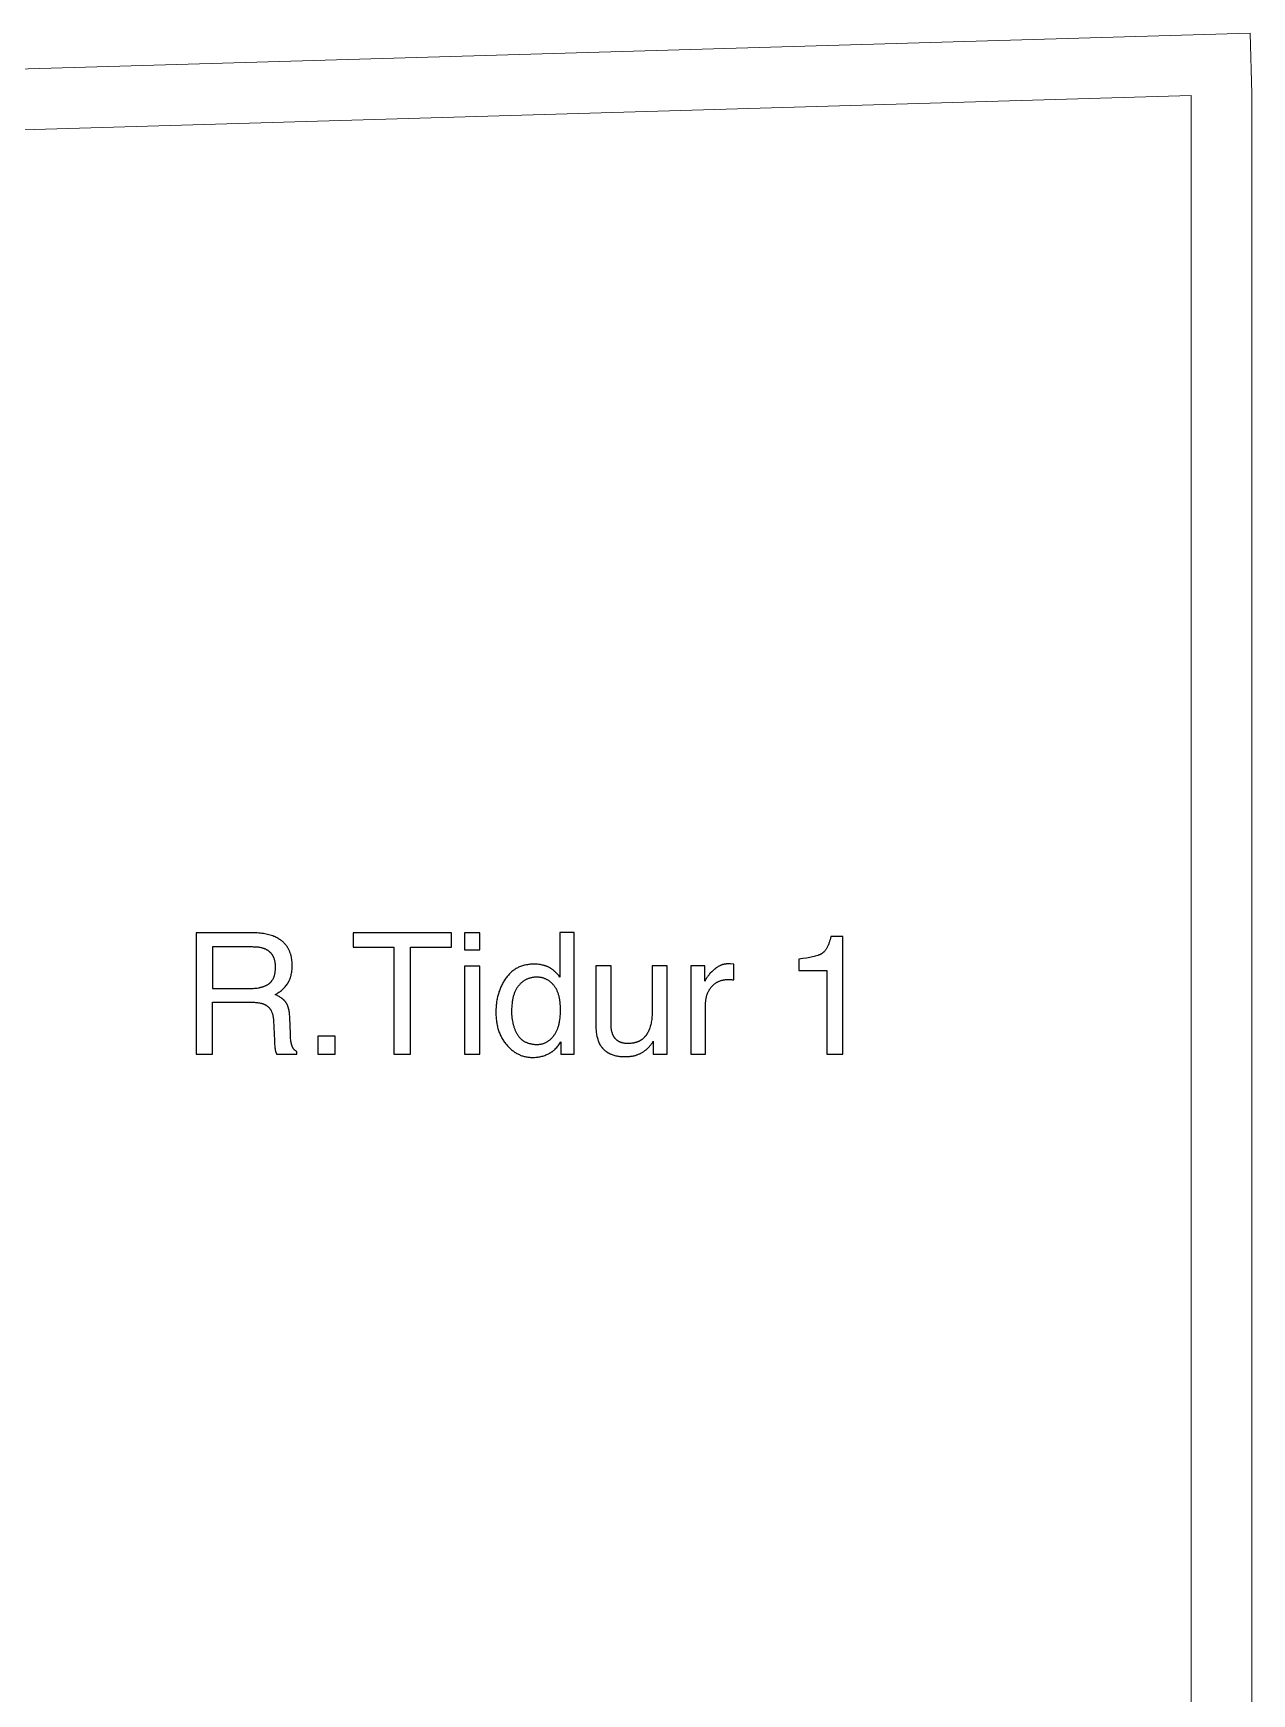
# Model space of a CAD drawing. Header units: metres. Extents: x 0 to 2861, y -1 to 1496.
# Drawn here: x 12.699 to 15.711, y 29.526 to 33.628 of the extents above; entities that cross this region are included whole.
import ezdxf

# ---------------------------------------------------------------- set-up
doc = ezdxf.new("R2010")
doc.units = ezdxf.units.M
doc.layers.add('ARS_DINDING', color=1, linetype='Continuous', lineweight=15)
doc.layers.add('Default', color=18, linetype='Continuous')

msp = doc.modelspace()

# ---------------------------------------------------------------- linework, layer by layer
at = {"layer": 'ARS_DINDING', "color": 251}
for points in [[(15.7113, 33.4785), (15.707, 33.6285), (0.0113, 33.1709)], [(15.7113, 33.4785), (15.7113, 28.9715)], [(12.1113, 33.3736), (15.5613, 33.4742)], [(15.5613, 26.4715), (15.5613, 33.4742)]]:
    msp.add_lwpolyline(points, dxfattribs=at)
at = {"layer": 'Default'}
for points in [[(13.2402, 31.4058), (13.1013, 31.4058)], [(13.1013, 31.4058), (13.1013, 31.1058)], [(13.2967, 31.2532), (13.2992, 31.2546), (13.3016, 31.2559), (13.3039, 31.2574), (13.3062, 31.2589), (13.3084, 31.2604), (13.3105, 31.262), (13.3125, 31.2636), (13.3145, 31.2653), (13.3164, 31.2671), (13.3183, 31.2689), (13.32, 31.2707), (13.3217, 31.2726), (13.3234, 31.2746), (13.3249, 31.2766), (13.3264, 31.2787), (13.3279, 31.2808), (13.3286, 31.2819), (13.3292, 31.283), (13.3299, 31.2841), (13.3305, 31.2852), (13.3311, 31.2864), (13.3317, 31.2876), (13.3322, 31.2888), (13.3327, 31.29), (13.3332, 31.2912), (13.3337, 31.2925), (13.3342, 31.2937), (13.3347, 31.295), (13.3351, 31.2964), (13.3355, 31.2977), (13.3359, 31.299), (13.3362, 31.3004), (13.3366, 31.3018), (13.3369, 31.3032), (13.3374, 31.3061), (13.3379, 31.309), (13.3383, 31.312), (13.3386, 31.3151), (13.3388, 31.3183), (13.339, 31.3216), (13.339, 31.3249), (13.339, 31.3281), (13.3388, 31.3312), (13.3386, 31.3343), (13.3383, 31.3373), (13.338, 31.3403), (13.3375, 31.3431), (13.337, 31.346), (13.3364, 31.3487), (13.3357, 31.3514), (13.3353, 31.3527), (13.3349, 31.354), (13.3344, 31.3553), (13.334, 31.3566), (13.3335, 31.3579), (13.3331, 31.3591), (13.3325, 31.3603), (13.332, 31.3615), (13.3315, 31.3627), (13.3309, 31.3639), (13.3303, 31.3651), (13.3297, 31.3662), (13.3291, 31.3673), (13.3284, 31.3685), (13.3278, 31.3696), (13.3271, 31.3706), (13.3264, 31.3717), (13.3256, 31.3728), (13.3249, 31.3738), (13.3241, 31.3748), (13.3233, 31.3758), (13.3225, 31.3768), (13.3216, 31.3778), (13.3208, 31.3787), (13.3199, 31.3797), (13.319, 31.3806), (13.3181, 31.3815), (13.3172, 31.3824), (13.3162, 31.3833), (13.3152, 31.3841), (13.3142, 31.385), (13.3132, 31.3858), (13.3122, 31.3866), (13.3111, 31.3874), (13.31, 31.3882), (13.3089, 31.389), (13.3078, 31.3897), (13.3066, 31.3905), (13.3055, 31.3912), (13.3043, 31.3919), (13.3018, 31.3932), (13.2993, 31.3945), (13.2967, 31.3958), (13.2953, 31.3964), (13.2939, 31.397), (13.291, 31.3981), (13.288, 31.3992), (13.2848, 31.4002), (13.2816, 31.4011), (13.2783, 31.4019), (13.2749, 31.4026), (13.2715, 31.4033), (13.2679, 31.4039), (13.2642, 31.4044), (13.2604, 31.4048), (13.2566, 31.4052), (13.2526, 31.4054), (13.2485, 31.4056), (13.2444, 31.4057), (13.2402, 31.4058)], [(13.7329, 31.4058), (13.4895, 31.4058)], [(13.4895, 31.4058), (13.4895, 31.37)], [(13.7329, 31.37), (13.7329, 31.4058)], [(13.7652, 31.4058), (13.7652, 31.3641)], [(13.8026, 31.4058), (13.7652, 31.4058)], [(13.8026, 31.3641), (13.8026, 31.4058)], [(14.0364, 31.4068), (14.0011, 31.4068)], [(14.0011, 31.4068), (14.0011, 31.2963)], [(14.0364, 31.1058), (14.0364, 31.4068)], [(14.6709, 31.397), (14.6699, 31.3929), (14.6689, 31.3889), (14.6677, 31.3852), (14.6665, 31.3816), (14.6659, 31.3799), (14.6653, 31.3782), (14.6646, 31.3766), (14.664, 31.3751), (14.6633, 31.3736), (14.6626, 31.3721), (14.6619, 31.3707), (14.6612, 31.3693), (14.6604, 31.368), (14.6597, 31.3667), (14.6589, 31.3655), (14.6581, 31.3643), (14.6573, 31.3632), (14.6565, 31.3621), (14.6557, 31.3611), (14.6548, 31.3601), (14.6539, 31.3592), (14.6535, 31.3587), (14.6531, 31.3583), (14.6526, 31.3579), (14.6522, 31.3575), (14.6517, 31.3571), (14.6512, 31.3567), (14.6508, 31.3563), (14.6503, 31.3559), (14.6498, 31.3556), (14.6494, 31.3552), (14.6489, 31.3549), (14.6484, 31.3546), (14.6479, 31.3543), (14.6474, 31.354), (14.6464, 31.3534), (14.6454, 31.3529), (14.6443, 31.3524), (14.6431, 31.3518), (14.6419, 31.3513), (14.6407, 31.3508), (14.6394, 31.3503), (14.6381, 31.3498), (14.6353, 31.3488), (14.6323, 31.3479), (14.6291, 31.3471), (14.6257, 31.3462), (14.6221, 31.3454), (14.6184, 31.3447), (14.6144, 31.344), (14.6103, 31.3433), (14.6015, 31.3421), (14.5919, 31.341)], [(14.6999, 31.397), (14.6709, 31.397)], [(14.6999, 31.1058), (14.6999, 31.397)], [(13.2412, 31.3709), (13.1419, 31.3709)], [(13.1419, 31.3709), (13.1419, 31.2683)], [(13.2359, 31.2683), (13.2394, 31.2684), (13.2428, 31.2685), (13.2462, 31.2687), (13.2494, 31.2691), (13.2526, 31.2695), (13.2556, 31.2699), (13.2571, 31.2702), (13.2586, 31.2705), (13.26, 31.2709), (13.2615, 31.2712), (13.2629, 31.2716), (13.2643, 31.272), (13.2656, 31.2724), (13.2669, 31.2728), (13.2682, 31.2733), (13.2695, 31.2737), (13.2708, 31.2742), (13.272, 31.2748), (13.2732, 31.2753), (13.2744, 31.2759), (13.2756, 31.2765), (13.2768, 31.2771), (13.2779, 31.2777), (13.279, 31.2784), (13.2801, 31.2791), (13.2811, 31.2798), (13.2816, 31.2801), (13.2821, 31.2805), (13.2826, 31.2809), (13.2831, 31.2813), (13.2836, 31.2817), (13.2841, 31.2821), (13.2845, 31.2825), (13.285, 31.2829), (13.2855, 31.2834), (13.2859, 31.2838), (13.2863, 31.2843), (13.2868, 31.2847), (13.2872, 31.2852), (13.2876, 31.2857), (13.288, 31.2861), (13.2884, 31.2866), (13.2888, 31.2871), (13.2891, 31.2877), (13.2895, 31.2882), (13.2899, 31.2887), (13.2902, 31.2893), (13.2906, 31.2898), (13.2909, 31.2904), (13.2912, 31.2909), (13.2919, 31.2921), (13.2925, 31.2933), (13.293, 31.2945), (13.2936, 31.2958), (13.2941, 31.2971), (13.2946, 31.2985), (13.295, 31.2998), (13.2954, 31.3013), (13.2958, 31.3027), (13.2961, 31.3042), (13.2964, 31.3057), (13.2967, 31.3073), (13.297, 31.3089), (13.2972, 31.3105), (13.2973, 31.3122), (13.2975, 31.3139), (13.2976, 31.3156), (13.2977, 31.3174), (13.2977, 31.3192), (13.2977, 31.321), (13.2977, 31.323), (13.2977, 31.325), (13.2975, 31.3269), (13.2974, 31.3287), (13.2972, 31.3306), (13.2969, 31.3323), (13.2966, 31.3341), (13.2963, 31.3358), (13.2959, 31.3374), (13.2955, 31.3391), (13.295, 31.3407), (13.2945, 31.3422), (13.2942, 31.343), (13.2939, 31.3437), (13.2936, 31.3444), (13.2933, 31.3452), (13.293, 31.3459), (13.2926, 31.3466), (13.2923, 31.3473), (13.2919, 31.348), (13.2916, 31.3487), (13.2912, 31.3493), (13.2908, 31.35), (13.2904, 31.3506), (13.29, 31.3513), (13.2895, 31.3519), (13.2891, 31.3525), (13.2887, 31.3531), (13.2882, 31.3537), (13.2877, 31.3543), (13.2872, 31.3549), (13.2867, 31.3555), (13.2862, 31.356), (13.2857, 31.3566), (13.2852, 31.3571), (13.2847, 31.3576), (13.2841, 31.3582), (13.2835, 31.3587), (13.283, 31.3592), (13.2824, 31.3596), (13.2818, 31.3601), (13.2812, 31.3606), (13.2806, 31.3611), (13.2799, 31.3615), (13.2793, 31.3619), (13.2786, 31.3624), (13.278, 31.3628), (13.2773, 31.3632), (13.2766, 31.3636), (13.2759, 31.364), (13.2745, 31.3647), (13.2737, 31.3651), (13.2729, 31.3655), (13.2721, 31.3658), (13.2712, 31.3662), (13.2704, 31.3665), (13.2695, 31.3668), (13.2686, 31.3671), (13.2677, 31.3674), (13.2659, 31.368), (13.2639, 31.3685), (13.262, 31.3689), (13.2599, 31.3693), (13.2578, 31.3697), (13.2556, 31.37), (13.2534, 31.3703), (13.2511, 31.3705), (13.2487, 31.3706), (13.2463, 31.3708), (13.2437, 31.3708), (13.2412, 31.3709)], [(13.4895, 31.37), (13.5906, 31.37)], [(13.5906, 31.37), (13.5906, 31.1058)], [(13.6319, 31.1058), (13.6319, 31.37)], [(13.6319, 31.37), (13.7329, 31.37)], [(13.7652, 31.3641), (13.8026, 31.3641)], [(13.7652, 31.3235), (13.7652, 31.1058)], [(13.8026, 31.3235), (13.7652, 31.3235)], [(13.8026, 31.1058), (13.8026, 31.3235)], [(13.9368, 31.3284), (13.9339, 31.3283), (13.9312, 31.3282), (13.9284, 31.3281), (13.9257, 31.3278), (13.9231, 31.3275), (13.9205, 31.3271), (13.9179, 31.3267), (13.9154, 31.3262), (13.9129, 31.3256), (13.9105, 31.325), (13.9081, 31.3242), (13.9057, 31.3235), (13.9034, 31.3226), (13.9011, 31.3217), (13.8988, 31.3207), (13.8966, 31.3196), (13.8945, 31.3185), (13.8924, 31.3173), (13.8903, 31.316), (13.8883, 31.3147), (13.8863, 31.3133), (13.8843, 31.3118), (13.8824, 31.3103), (13.8805, 31.3087), (13.8787, 31.307), (13.8769, 31.3053), (13.8751, 31.3034), (13.8734, 31.3016), (13.8718, 31.2996), (13.8701, 31.2976), (13.8686, 31.2955), (13.867, 31.2934), (13.8655, 31.2912), (13.8641, 31.2889), (13.8626, 31.2867), (13.8613, 31.2844), (13.86, 31.2821), (13.8587, 31.2798), (13.8575, 31.2774), (13.8563, 31.275), (13.8552, 31.2726), (13.8541, 31.2702), (13.8531, 31.2678), (13.8521, 31.2653), (13.8512, 31.2628), (13.8503, 31.2603), (13.8495, 31.2577), (13.8487, 31.2551), (13.848, 31.2525), (13.8473, 31.2499), (13.8466, 31.2473), (13.846, 31.2446), (13.8455, 31.2419), (13.845, 31.2392), (13.8445, 31.2364), (13.8441, 31.2336), (13.8438, 31.2308), (13.8435, 31.228), (13.843, 31.2223), (13.8427, 31.2165), (13.8426, 31.2105), (13.8427, 31.2042), (13.8428, 31.2012), (13.843, 31.1981), (13.8433, 31.1951), (13.8435, 31.1921), (13.8439, 31.1892), (13.8443, 31.1863), (13.8447, 31.1834), (13.8452, 31.1806), (13.8458, 31.1778), (13.8464, 31.1751), (13.847, 31.1724), (13.8477, 31.1698), (13.8485, 31.1671), (13.8493, 31.1646), (13.8502, 31.162), (13.8511, 31.1595), (13.852, 31.1571), (13.8531, 31.1547), (13.8541, 31.1523), (13.8553, 31.1499), (13.8564, 31.1477), (13.8577, 31.1454), (13.8589, 31.1432), (13.8603, 31.141), (13.8617, 31.1389), (13.8631, 31.1368), (13.8646, 31.1347), (13.8661, 31.1327), (13.8677, 31.1307), (13.8694, 31.1288), (13.871, 31.1269), (13.8727, 31.125), (13.8745, 31.1233), (13.8762, 31.1216), (13.878, 31.1199), (13.8797, 31.1183), (13.8815, 31.1168), (13.8833, 31.1153), (13.8852, 31.1139), (13.887, 31.1125), (13.8889, 31.1113), (13.8908, 31.11), (13.8927, 31.1089), (13.8946, 31.1077), (13.8966, 31.1067), (13.8986, 31.1057), (13.9006, 31.1048), (13.9026, 31.1039), (13.9046, 31.1031), (13.9066, 31.1023), (13.9087, 31.1017), (13.9108, 31.101), (13.9129, 31.1005), (13.915, 31.0999), (13.9171, 31.0995), (13.9193, 31.0991), (13.9215, 31.0988), (13.9237, 31.0985), (13.9259, 31.0983), (13.9281, 31.0981), (13.9304, 31.0981), (13.9327, 31.098), (13.9355, 31.0981), (13.9383, 31.0982), (13.941, 31.0983), (13.9437, 31.0986), (13.9463, 31.0989), (13.949, 31.0993), (13.9515, 31.0997), (13.9541, 31.1003), (13.9566, 31.1009), (13.959, 31.1015), (13.9614, 31.1023), (13.9638, 31.1031), (13.9661, 31.104), (13.9684, 31.1049), (13.9707, 31.1059), (13.9729, 31.107), (13.974, 31.1076), (13.9751, 31.1082), (13.9762, 31.1088), (13.9772, 31.1094), (13.9783, 31.1101), (13.9793, 31.1108), (13.9804, 31.1115), (13.9814, 31.1122), (13.9824, 31.1129), (13.9834, 31.1137), (13.9844, 31.1145), (13.9854, 31.1153), (13.9864, 31.1162), (13.9874, 31.117), (13.9893, 31.1188), (13.9912, 31.1207), (13.993, 31.1226), (13.9948, 31.1247), (13.9966, 31.1268), (13.9983, 31.129), (14, 31.1313), (14.0017, 31.1337), (14.0033, 31.1362)], [(14.0011, 31.2963), (13.998, 31.3), (13.995, 31.3034), (13.9921, 31.3065), (13.9907, 31.308), (13.9893, 31.3093), (13.9879, 31.3106), (13.9865, 31.3119), (13.9852, 31.313), (13.9839, 31.3141), (13.9826, 31.3151), (13.9813, 31.3161), (13.9801, 31.317), (13.9788, 31.3178), (13.9778, 31.3184), (13.9767, 31.319), (13.9756, 31.3197), (13.9745, 31.3203), (13.9733, 31.3208), (13.9722, 31.3214), (13.971, 31.3219), (13.9698, 31.3224), (13.9686, 31.3229), (13.9674, 31.3234), (13.9662, 31.3238), (13.965, 31.3242), (13.9637, 31.3246), (13.9624, 31.325), (13.9611, 31.3254), (13.9598, 31.3257), (13.9572, 31.3263), (13.9544, 31.3269), (13.9517, 31.3273), (13.9488, 31.3277), (13.9459, 31.328), (13.9429, 31.3282), (13.9399, 31.3283), (13.9368, 31.3284)], [(14.1275, 31.3245), (14.0899, 31.3245)], [(14.0899, 31.3245), (14.0899, 31.1758)], [(14.1275, 31.1793), (14.1275, 31.3245)], [(14.266, 31.3245), (14.2292, 31.3245)], [(14.2292, 31.3245), (14.2292, 31.2171)], [(14.266, 31.1058), (14.266, 31.3245)], [(14.3593, 31.3245), (14.3244, 31.3245)], [(14.3244, 31.3245), (14.3244, 31.1058)], [(14.4308, 31.3284), (14.4224, 31.3292), (14.4203, 31.3294), (14.4195, 31.3294), (14.4192, 31.3294), (14.4189, 31.3294), (14.4176, 31.3294), (14.4162, 31.3293), (14.4149, 31.3293), (14.4135, 31.3292), (14.4122, 31.329), (14.4109, 31.3288), (14.4096, 31.3286), (14.4083, 31.3284), (14.407, 31.3282), (14.4058, 31.3279), (14.4045, 31.3275), (14.4032, 31.3272), (14.402, 31.3268), (14.4008, 31.3264), (14.3996, 31.3259), (14.3983, 31.3254), (14.3971, 31.3249), (14.3959, 31.3244), (14.3948, 31.3238), (14.3936, 31.3232), (14.3924, 31.3226), (14.3913, 31.3219), (14.3901, 31.3212), (14.389, 31.3205), (14.3879, 31.3197), (14.3868, 31.319), (14.3857, 31.3181), (14.3846, 31.3173), (14.3835, 31.3164), (14.3824, 31.3155), (14.3814, 31.3145), (14.3803, 31.3136), (14.3763, 31.3097), (14.3727, 31.306), (14.3711, 31.3042), (14.3695, 31.3024), (14.3681, 31.3006), (14.3667, 31.2989), (14.3654, 31.2973), (14.3643, 31.2957), (14.3632, 31.2941), (14.3622, 31.2925), (14.3618, 31.2918), (14.3613, 31.291), (14.3609, 31.2903), (14.3606, 31.2896), (14.3602, 31.2888), (14.3599, 31.2881), (14.3596, 31.2874), (14.3593, 31.2867)], [(14.3593, 31.2867), (14.3593, 31.3245)], [(14.4308, 31.2896), (14.4308, 31.3284)], [(14.5919, 31.341), (14.5919, 31.3129)], [(14.5919, 31.3129), (14.6607, 31.3129)], [(14.6607, 31.3129), (14.6607, 31.1058)], [(13.1419, 31.2683), (13.2359, 31.2683)], [(14.3611, 31.2316), (14.3611, 31.233), (14.3612, 31.2345), (14.3613, 31.2359), (14.3614, 31.2373), (14.3615, 31.2387), (14.3616, 31.2401), (14.3618, 31.2415), (14.3621, 31.2429), (14.3623, 31.2442), (14.3626, 31.2456), (14.3629, 31.2469), (14.3632, 31.2483), (14.3636, 31.2496), (14.364, 31.2509), (14.3644, 31.2522), (14.3648, 31.2535), (14.3653, 31.2548), (14.3658, 31.2561), (14.3664, 31.2573), (14.3669, 31.2586), (14.3675, 31.2598), (14.3682, 31.261), (14.3688, 31.2623), (14.3695, 31.2635), (14.3702, 31.2647), (14.371, 31.2658), (14.3717, 31.267), (14.3725, 31.2682), (14.3734, 31.2693), (14.3742, 31.2705), (14.3751, 31.2716), (14.376, 31.2727), (14.377, 31.2738), (14.3779, 31.2749), (14.3789, 31.2759), (14.38, 31.2769), (14.381, 31.2779), (14.3821, 31.2788), (14.3832, 31.2797), (14.3843, 31.2805), (14.3854, 31.2814), (14.3866, 31.2822), (14.3878, 31.2829), (14.389, 31.2836), (14.3903, 31.2843), (14.3915, 31.2849), (14.3928, 31.2856), (14.3942, 31.2861), (14.3955, 31.2867), (14.3969, 31.2872), (14.3983, 31.2877), (14.3997, 31.2881), (14.4011, 31.2885), (14.4026, 31.2889), (14.4041, 31.2892), (14.4056, 31.2895), (14.4072, 31.2897), (14.4088, 31.29), (14.4103, 31.2902), (14.412, 31.2903), (14.4136, 31.2904), (14.4153, 31.2905), (14.417, 31.2906), (14.4187, 31.2906), (14.4219, 31.2905), (14.4233, 31.2905), (14.4247, 31.2904), (14.4261, 31.2903), (14.4276, 31.2901), (14.4292, 31.2899), (14.4308, 31.2896)], [(13.1419, 31.1058), (13.1419, 31.2344)], [(13.1419, 31.2344), (13.2344, 31.2344)], [(13.2344, 31.2344), (13.2405, 31.2344), (13.2461, 31.2341), (13.2487, 31.2339), (13.2513, 31.2337), (13.2537, 31.2334), (13.256, 31.2331), (13.2583, 31.2327), (13.2604, 31.2323), (13.2624, 31.2318), (13.2643, 31.2313), (13.2653, 31.2311), (13.2662, 31.2308), (13.267, 31.2305), (13.2679, 31.2302), (13.2687, 31.2299), (13.2695, 31.2296), (13.2703, 31.2293), (13.271, 31.2289), (13.2716, 31.2286), (13.2723, 31.2283), (13.2729, 31.2279), (13.2735, 31.2276), (13.2741, 31.2272), (13.2747, 31.2269), (13.2752, 31.2265), (13.2758, 31.2261), (13.2764, 31.2257), (13.2769, 31.2253), (13.2775, 31.2249), (13.278, 31.2245), (13.2785, 31.2241), (13.279, 31.2236), (13.2795, 31.2232), (13.28, 31.2227), (13.2805, 31.2222), (13.281, 31.2218), (13.2814, 31.2213), (13.2819, 31.2208), (13.2824, 31.2203), (13.2828, 31.2198), (13.2832, 31.2192), (13.2836, 31.2187), (13.2841, 31.2181), (13.2845, 31.2176), (13.2848, 31.217), (13.2852, 31.2165), (13.2856, 31.2159), (13.286, 31.2153), (13.2863, 31.2147), (13.2867, 31.2141), (13.287, 31.2134), (13.2873, 31.2128), (13.288, 31.2115), (13.2885, 31.2102), (13.2891, 31.2088), (13.2896, 31.2074), (13.2901, 31.206), (13.2905, 31.2045), (13.2909, 31.203), (13.2913, 31.2014), (13.2916, 31.1999), (13.2919, 31.1982), (13.2922, 31.1966), (13.2924, 31.1949), (13.2926, 31.1931), (13.2927, 31.1913), (13.2928, 31.1895)], [(13.3331, 31.1967), (13.3329, 31.1999), (13.3327, 31.203), (13.3324, 31.206), (13.3321, 31.2088), (13.3317, 31.2116), (13.3312, 31.2142), (13.3307, 31.2168), (13.3301, 31.2192), (13.3298, 31.2203), (13.3294, 31.2215), (13.3291, 31.2226), (13.3287, 31.2237), (13.3284, 31.2247), (13.328, 31.2257), (13.3275, 31.2267), (13.3271, 31.2277), (13.3267, 31.2287), (13.3262, 31.2296), (13.3258, 31.2304), (13.3253, 31.2313), (13.3248, 31.2321), (13.3243, 31.2329), (13.3237, 31.2337), (13.3232, 31.2344), (13.3226, 31.2352), (13.322, 31.2359), (13.3214, 31.2366), (13.3208, 31.2373), (13.3202, 31.238), (13.3195, 31.2386), (13.3189, 31.2393), (13.3182, 31.24), (13.3175, 31.2406), (13.3168, 31.2413), (13.316, 31.2419), (13.3153, 31.2425), (13.3145, 31.2432), (13.3137, 31.2438), (13.3121, 31.245), (13.3104, 31.2461), (13.3087, 31.2472), (13.3069, 31.2483), (13.305, 31.2494), (13.303, 31.2504), (13.301, 31.2514), (13.2989, 31.2523), (13.2967, 31.2532)], [(14.3611, 31.1058), (14.3611, 31.2316)], [(13.2928, 31.1895), (13.2953, 31.1395)], [(13.3345, 31.1564), (13.3331, 31.1967)], [(14.2292, 31.2171), (14.2291, 31.2093), (14.2287, 31.2019), (14.2285, 31.1984), (14.2281, 31.195), (14.2278, 31.1916), (14.2273, 31.1884), (14.2268, 31.1853), (14.2262, 31.1823), (14.2256, 31.1795), (14.2249, 31.1767), (14.2242, 31.174), (14.2234, 31.1714), (14.223, 31.1702), (14.2226, 31.169), (14.2221, 31.1678), (14.2216, 31.1666), (14.2207, 31.1645), (14.2198, 31.1625), (14.2188, 31.1605), (14.2178, 31.1586), (14.2172, 31.1577), (14.2167, 31.1568), (14.2161, 31.1559), (14.2156, 31.155), (14.215, 31.1541), (14.2144, 31.1533), (14.2138, 31.1524), (14.2132, 31.1516), (14.2125, 31.1508), (14.2119, 31.1501), (14.2112, 31.1493), (14.2106, 31.1485), (14.2099, 31.1478), (14.2092, 31.1471), (14.2085, 31.1464), (14.2078, 31.1457), (14.2071, 31.1451), (14.2063, 31.1444), (14.2056, 31.1438), (14.2048, 31.1432), (14.204, 31.1426), (14.2032, 31.142), (14.2024, 31.1415), (14.2016, 31.1409), (14.2008, 31.1404), (14.2, 31.1399), (14.1991, 31.1394), (14.1983, 31.1389), (14.1974, 31.1384), (14.1965, 31.138), (14.1956, 31.1376), (14.1947, 31.1372), (14.1938, 31.1368), (14.1929, 31.1364), (14.1919, 31.136), (14.191, 31.1357), (14.19, 31.1354), (14.189, 31.135), (14.188, 31.1348), (14.187, 31.1345), (14.186, 31.1342), (14.185, 31.134), (14.1839, 31.1337), (14.1829, 31.1335), (14.1808, 31.1332), (14.1786, 31.1329), (14.1763, 31.1326), (14.1741, 31.1325), (14.1717, 31.1324), (14.1694, 31.1323), (14.1677, 31.1323), (14.1661, 31.1324), (14.1645, 31.1325), (14.1629, 31.1326), (14.1614, 31.1328), (14.1599, 31.133), (14.1585, 31.1333), (14.157, 31.1336), (14.1557, 31.1339), (14.1543, 31.1342), (14.153, 31.1346), (14.1517, 31.1351), (14.151, 31.1353), (14.1504, 31.1356), (14.1498, 31.1358), (14.1492, 31.1361), (14.1486, 31.1364), (14.148, 31.1366), (14.1474, 31.1369), (14.1468, 31.1372), (14.1463, 31.1375), (14.1457, 31.1379), (14.1452, 31.1382), (14.1446, 31.1385), (14.1441, 31.1389), (14.1436, 31.1392), (14.143, 31.1396), (14.1425, 31.14), (14.142, 31.1404), (14.1415, 31.1408), (14.1411, 31.1412), (14.1406, 31.1416), (14.1401, 31.142), (14.1397, 31.1425), (14.1392, 31.1429), (14.1388, 31.1434), (14.1383, 31.1438), (14.1379, 31.1443), (14.1375, 31.1448), (14.1371, 31.1453), (14.1367, 31.1458), (14.1363, 31.1463), (14.1359, 31.1468), (14.1355, 31.1473), (14.1352, 31.1479), (14.1348, 31.1484), (14.1344, 31.149), (14.1341, 31.1496), (14.1338, 31.1501), (14.1334, 31.1507), (14.1328, 31.1519), (14.1325, 31.1526), (14.1322, 31.1533), (14.1319, 31.154), (14.1316, 31.1547), (14.1313, 31.1554), (14.131, 31.1561), (14.1305, 31.1576), (14.13, 31.1592), (14.1296, 31.1608), (14.1292, 31.1624), (14.1288, 31.1641), (14.1285, 31.1658), (14.1282, 31.1676), (14.128, 31.1694), (14.1278, 31.1713), (14.1277, 31.1732), (14.1276, 31.1752), (14.1275, 31.1772), (14.1275, 31.1793)], [(13.3504, 31.1125), (13.3501, 31.1127), (13.3499, 31.1128), (13.3496, 31.1129), (13.3493, 31.1131), (13.349, 31.1132), (13.3487, 31.1134), (13.3484, 31.1135), (13.3482, 31.1137), (13.3479, 31.1139), (13.3476, 31.114), (13.3474, 31.1142), (13.3471, 31.1144), (13.3469, 31.1146), (13.3466, 31.1148), (13.3461, 31.1152), (13.3456, 31.1156), (13.3451, 31.1161), (13.3447, 31.1165), (13.3442, 31.117), (13.3437, 31.1175), (13.3433, 31.118), (13.3429, 31.1186), (13.3425, 31.1192), (13.3421, 31.1197), (13.3417, 31.1203), (13.3413, 31.121), (13.3409, 31.1216), (13.3406, 31.1223), (13.3402, 31.123), (13.3399, 31.1237), (13.3396, 31.1244), (13.3392, 31.1251), (13.3389, 31.1259), (13.3387, 31.1267), (13.3384, 31.1275), (13.3381, 31.1283), (13.3378, 31.1292), (13.3376, 31.13), (13.3371, 31.132), (13.3368, 31.1331), (13.3366, 31.1343), (13.3363, 31.1356), (13.3359, 31.1384), (13.3355, 31.1415), (13.3352, 31.1448), (13.3349, 31.1484), (13.3345, 31.1564)], [(13.4023, 31.1503), (13.4023, 31.1058)], [(13.445, 31.1503), (13.4023, 31.1503)], [(13.445, 31.1058), (13.445, 31.1503)], [(14.0899, 31.1758), (14.09, 31.1724), (14.0901, 31.169), (14.0902, 31.1657), (14.0905, 31.1625), (14.0908, 31.1594), (14.0912, 31.1564), (14.0917, 31.1535), (14.0922, 31.1507), (14.0928, 31.1479), (14.0935, 31.1452), (14.0943, 31.1427), (14.0947, 31.1414), (14.0951, 31.1402), (14.0955, 31.139), (14.096, 31.1378), (14.0965, 31.1366), (14.097, 31.1355), (14.0975, 31.1343), (14.098, 31.1332), (14.0985, 31.1322), (14.0991, 31.1311), (14.1002, 31.1292), (14.1008, 31.1282), (14.1013, 31.1273), (14.1019, 31.1264), (14.1025, 31.1255), (14.1032, 31.1246), (14.1038, 31.1238), (14.1045, 31.1229), (14.1051, 31.1221), (14.1058, 31.1213), (14.1065, 31.1205), (14.1072, 31.1197), (14.108, 31.1189), (14.1087, 31.1182), (14.1094, 31.1174), (14.1102, 31.1167), (14.111, 31.116), (14.1118, 31.1153), (14.1126, 31.1146), (14.1134, 31.114), (14.1143, 31.1133), (14.1151, 31.1127), (14.116, 31.1121), (14.1169, 31.1115), (14.1178, 31.1109), (14.1187, 31.1103), (14.1196, 31.1097), (14.1206, 31.1092), (14.1216, 31.1087), (14.1225, 31.1082), (14.1235, 31.1077), (14.1245, 31.1072), (14.1255, 31.1067), (14.1266, 31.1063), (14.1276, 31.1058), (14.1297, 31.105), (14.1319, 31.1043), (14.1342, 31.1036), (14.1365, 31.1029), (14.1389, 31.1023), (14.1413, 31.1018), (14.1438, 31.1014), (14.1463, 31.101), (14.1489, 31.1006), (14.1516, 31.1003), (14.1543, 31.1001), (14.1571, 31.1), (14.1599, 31.0999), (14.1628, 31.0999), (14.1647, 31.0999), (14.1665, 31.0999), (14.1684, 31.1), (14.1702, 31.1001), (14.172, 31.1003), (14.1738, 31.1005), (14.1755, 31.1007), (14.1773, 31.1009), (14.179, 31.1012), (14.1807, 31.1015), (14.1824, 31.1019), (14.1841, 31.1023), (14.1857, 31.1027), (14.1874, 31.1031), (14.189, 31.1036), (14.1906, 31.1041), (14.1922, 31.1047), (14.1938, 31.1053), (14.1953, 31.1059), (14.1968, 31.1066), (14.1984, 31.1072), (14.1999, 31.108), (14.2013, 31.1087), (14.2028, 31.1095), (14.2042, 31.1103), (14.2057, 31.1112), (14.2071, 31.1121), (14.2085, 31.113), (14.2099, 31.1139), (14.2112, 31.1149), (14.2126, 31.116), (14.2139, 31.117), (14.2152, 31.1181), (14.2165, 31.1192), (14.2177, 31.1204), (14.219, 31.1215), (14.2202, 31.1228), (14.2214, 31.124), (14.2225, 31.1253), (14.2236, 31.1266), (14.2247, 31.1279), (14.2258, 31.1293), (14.2268, 31.1306), (14.2279, 31.1321), (14.2288, 31.1335), (14.2298, 31.135), (14.2307, 31.1365), (14.2316, 31.138)], [(13.1013, 31.1058), (13.1419, 31.1058)], [(13.2953, 31.1395), (13.2957, 31.1314), (13.2962, 31.1248), (13.2965, 31.122), (13.2968, 31.1196), (13.297, 31.1175), (13.2972, 31.1166), (13.2973, 31.1158), (13.2977, 31.1143), (13.298, 31.1129), (13.2984, 31.1115), (13.2988, 31.1102), (13.299, 31.1096), (13.2992, 31.109), (13.2994, 31.1084), (13.2996, 31.1079), (13.2999, 31.1073), (13.3001, 31.1068), (13.3004, 31.1063), (13.3006, 31.1058)], [(13.3006, 31.1058), (13.3504, 31.1058)], [(13.3504, 31.1058), (13.3504, 31.1125)], [(13.4023, 31.1058), (13.445, 31.1058)], [(13.5906, 31.1058), (13.6319, 31.1058)], [(13.7652, 31.1058), (13.8026, 31.1058)], [(14.0033, 31.1362), (14.0033, 31.1058)], [(14.0033, 31.1058), (14.0364, 31.1058)], [(14.2316, 31.138), (14.2312, 31.1058)], [(14.2312, 31.1058), (14.266, 31.1058)], [(14.3244, 31.1058), (14.3611, 31.1058)], [(14.6607, 31.1058), (14.6999, 31.1058)]]:
    msp.add_lwpolyline(points, dxfattribs=at)
msp.add_lwpolyline([(13.8814, 31.2126), (13.8815, 31.2082), (13.8816, 31.204), (13.8819, 31.1998), (13.8823, 31.1957), (13.8829, 31.1918), (13.8835, 31.1879), (13.8843, 31.184), (13.8847, 31.1822), (13.8851, 31.1803), (13.8856, 31.1785), (13.8861, 31.1767), (13.8867, 31.1749), (13.8872, 31.1731), (13.8878, 31.1714), (13.8885, 31.1697), (13.8891, 31.168), (13.8898, 31.1663), (13.8905, 31.1647), (13.8913, 31.1631), (13.892, 31.1615), (13.8928, 31.1599), (13.8937, 31.1583), (13.8945, 31.1568), (13.8954, 31.1553), (13.8963, 31.1538), (13.8973, 31.1523), (13.8983, 31.1509), (13.8993, 31.1495), (13.9003, 31.1482), (13.9014, 31.1469), (13.9025, 31.1457), (13.9037, 31.1445), (13.9043, 31.144), (13.9049, 31.1434), (13.9055, 31.1429), (13.9061, 31.1423), (13.9068, 31.1418), (13.9074, 31.1413), (13.908, 31.1408), (13.9087, 31.1403), (13.9094, 31.1398), (13.91, 31.1393), (13.9107, 31.1389), (13.9114, 31.1384), (13.9121, 31.138), (13.9128, 31.1376), (13.9142, 31.1368), (13.9157, 31.136), (13.9172, 31.1353), (13.9188, 31.1346), (13.9204, 31.134), (13.922, 31.1334), (13.9236, 31.1329), (13.9253, 31.1324), (13.927, 31.132), (13.9288, 31.1316), (13.9306, 31.1312), (13.9324, 31.1309), (13.9343, 31.1307), (13.9362, 31.1305), (13.9381, 31.1303), (13.9401, 31.1302), (13.9421, 31.1301), (13.9441, 31.1301), (13.9457, 31.1301), (13.9473, 31.1302), (13.9488, 31.1303), (13.9503, 31.1304), (13.9519, 31.1306), (13.9534, 31.1309), (13.9548, 31.1311), (13.9563, 31.1315), (13.9577, 31.1318), (13.9592, 31.1322), (13.9606, 31.1327), (13.962, 31.1332), (13.9633, 31.1337), (13.9647, 31.1343), (13.966, 31.1349), (13.9674, 31.1356), (13.9687, 31.1363), (13.9699, 31.137), (13.9712, 31.1378), (13.9725, 31.1387), (13.9737, 31.1395), (13.9749, 31.1405), (13.9761, 31.1414), (13.9773, 31.1424), (13.9784, 31.1435), (13.9796, 31.1446), (13.9807, 31.1457), (13.9818, 31.1469), (13.9829, 31.1481), (13.984, 31.1494), (13.985, 31.1507), (13.9861, 31.152), (13.9871, 31.1534), (13.9881, 31.1549), (13.989, 31.1563), (13.9899, 31.1578), (13.9908, 31.1594), (13.9917, 31.1609), (13.9925, 31.1626), (13.9933, 31.1642), (13.994, 31.1659), (13.9947, 31.1676), (13.9954, 31.1694), (13.9961, 31.1712), (13.9967, 31.173), (13.9973, 31.1749), (13.9979, 31.1768), (13.9984, 31.1788), (13.9989, 31.1808), (13.9994, 31.1828), (13.9998, 31.1848), (14.0002, 31.1869), (14.0009, 31.1912), (14.0015, 31.1957), (14.0019, 31.2003), (14.0023, 31.2051), (14.0024, 31.21), (14.0025, 31.215), (14.0024, 31.2201), (14.0022, 31.2251), (14.0019, 31.2298), (14.0015, 31.2344), (14.0009, 31.2388), (14.0005, 31.241), (14.0001, 31.2431), (13.9997, 31.2452), (13.9993, 31.2472), (13.9988, 31.2492), (13.9983, 31.2511), (13.9977, 31.253), (13.9971, 31.2549), (13.9965, 31.2567), (13.9959, 31.2584), (13.9952, 31.2602), (13.9945, 31.2619), (13.9938, 31.2635), (13.993, 31.2651), (13.9922, 31.2667), (13.9913, 31.2682), (13.9904, 31.2697), (13.9895, 31.2711), (13.9886, 31.2725), (13.9876, 31.2738), (13.9866, 31.2751), (13.9856, 31.2764), (13.9845, 31.2776), (13.9834, 31.2788), (13.9823, 31.28), (13.9812, 31.2811), (13.9801, 31.2821), (13.9789, 31.2832), (13.9778, 31.2842), (13.9766, 31.2851), (13.9754, 31.286), (13.9742, 31.2869), (13.973, 31.2877), (13.9717, 31.2885), (13.9705, 31.2893), (13.9692, 31.29), (13.9679, 31.2907), (13.9666, 31.2913), (13.9653, 31.2919), (13.964, 31.2925), (13.9626, 31.293), (13.9613, 31.2935), (13.9599, 31.294), (13.9585, 31.2944), (13.9571, 31.2947), (13.9557, 31.2951), (13.9542, 31.2954), (13.9528, 31.2956), (13.9513, 31.2958), (13.9498, 31.296), (13.9483, 31.2961), (13.9468, 31.2962), (13.9452, 31.2963), (13.9437, 31.2963), (13.942, 31.2963), (13.9403, 31.2962), (13.9386, 31.2961), (13.9369, 31.296), (13.9353, 31.2958), (13.9337, 31.2956), (13.932, 31.2953), (13.9305, 31.295), (13.9289, 31.2946), (13.9274, 31.2942), (13.9258, 31.2938), (13.9243, 31.2933), (13.9229, 31.2928), (13.9214, 31.2923), (13.92, 31.2917), (13.9186, 31.291), (13.9172, 31.2903), (13.9158, 31.2896), (13.9144, 31.2888), (13.9131, 31.288), (13.9118, 31.2872), (13.9105, 31.2863), (13.9092, 31.2853), (13.908, 31.2844), (13.9067, 31.2834), (13.9055, 31.2823), (13.9043, 31.2812), (13.9031, 31.2801), (13.902, 31.2789), (13.9009, 31.2777), (13.8998, 31.2764), (13.8987, 31.2751), (13.8976, 31.2737), (13.8966, 31.2723), (13.8956, 31.2709), (13.8946, 31.2695), (13.8937, 31.268), (13.8928, 31.2664), (13.8919, 31.2648), (13.8911, 31.2632), (13.8903, 31.2615), (13.8896, 31.2599), (13.8888, 31.2581), (13.8881, 31.2563), (13.8875, 31.2545), (13.8869, 31.2527), (13.8863, 31.2508), (13.8857, 31.2488), (13.8852, 31.2469), (13.8847, 31.2449), (13.8843, 31.2428), (13.8838, 31.2407), (13.8834, 31.2386), (13.8831, 31.2364), (13.8825, 31.232), (13.882, 31.2274), (13.8817, 31.2226), (13.8815, 31.2177)], close=True, dxfattribs=at)

doc.saveas('drawing.dxf')
